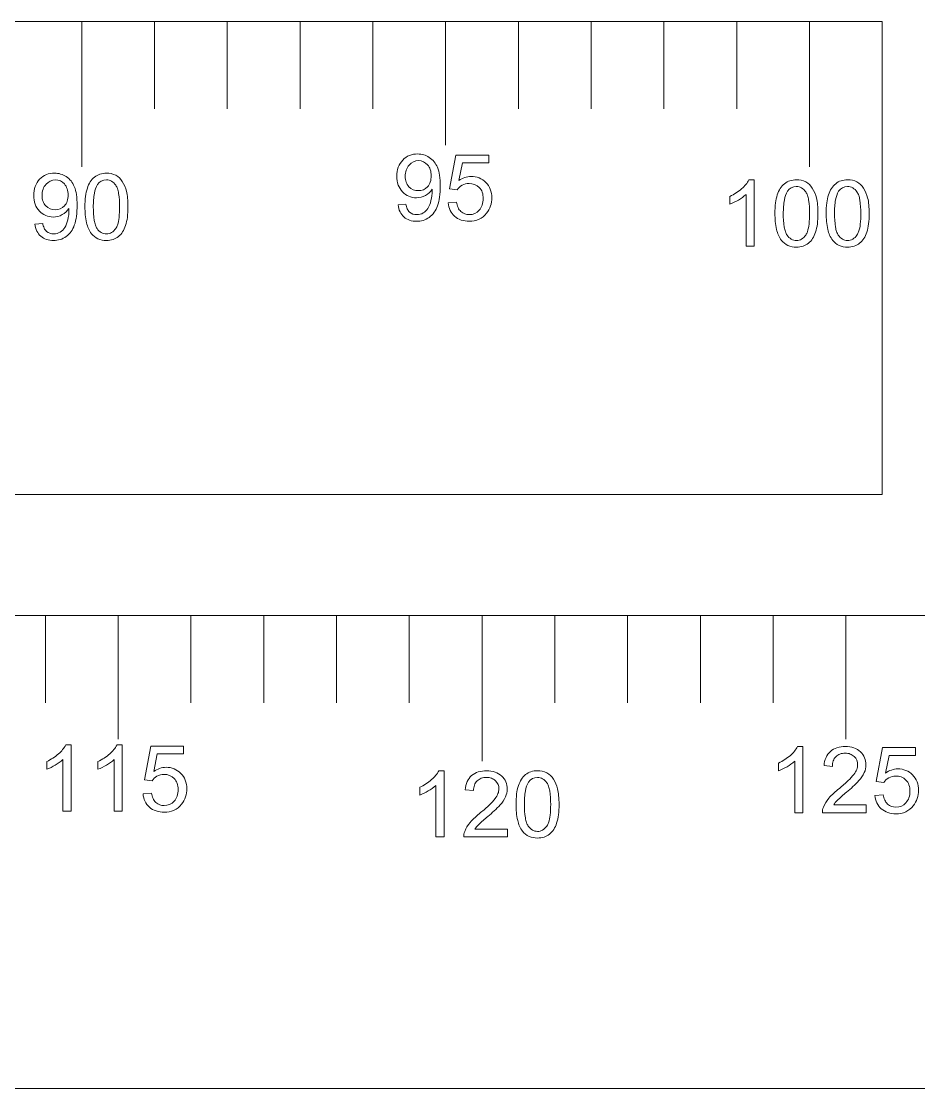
# Model space of a CAD drawing. Header units: centimetres. Extents: x -133 to 20, y 13 to 74.
# Drawn here: x -16.21 to -3.88, y 13.49 to 28.16 of the extents above; entities that cross this region are included whole.
import ezdxf

# ---------------------------------------------------------------- set-up
doc = ezdxf.new("R2010")
doc.units = ezdxf.units.CM
doc.header["$MEASUREMENT"] = 0
doc.layers.add('layer 1', color=7, linetype='Continuous')

msp = doc.modelspace()

# ---------------------------------------------------------------- linework, layer by layer
at = {"layer": 'layer 1', "color": 250, "lineweight": 9}
for points in [[(-4.38149, 21.65728), (-4.38149, 21.65728), (-4.38149, 28.15728), (-4.38149, 28.15728), (-4.38149, 28.15728), (-4.38149, 28.15728), (-105.38149, 28.15728), (-105.38149, 28.15728), (-105.38149, 28.15728), (-105.38149, 28.15728), (-105.38149, 21.65728), (-105.38149, 21.65728), (-105.38149, 21.65728), (-105.38149, 21.65728), (-4.38149, 21.65728), (-4.38149, 21.65728)], [(20.11852, 13.49227), (20.11852, 13.49227), (20.11852, 19.99227), (20.11852, 19.99227), (20.11852, 19.99227), (20.11852, 19.99227), (-129.88148, 19.99227), (-129.88148, 19.99227), (-129.88148, 19.99227), (-129.88148, 19.99227), (-129.88148, 13.49227), (-129.88148, 13.49227), (-129.88148, 13.49227), (-129.88148, 13.49227), (20.11852, 13.49227), (20.11852, 13.49227)]]:
    msp.add_open_spline(points, degree=3, knots=[0, 0, 0, 0, 0.2, 0.2, 0.2, 0.2, 0.4, 0.4, 0.4, 0.4, 0.6, 0.6, 0.6, 0.6, 1, 1, 1, 1], dxfattribs=at)
at = {"layer": 'layer 1', "color": 21, "lineweight": 9}
for points in [[(-15.38149, 28.15728), (-15.38149, 28.15728), (-15.38149, 26.15728), (-15.38149, 26.15728)], [(-14.38149, 28.15728), (-14.38149, 28.15728), (-14.38149, 26.95728), (-14.38149, 26.95728)], [(-13.38149, 28.15728), (-13.38149, 28.15728), (-13.38149, 26.95728), (-13.38149, 26.95728)], [(-12.38149, 28.15728), (-12.38149, 28.15728), (-12.38149, 26.95728), (-12.38149, 26.95728)], [(-11.38149, 28.15728), (-11.38149, 28.15728), (-11.38149, 26.95728), (-11.38149, 26.95728)], [(-10.38149, 28.15728), (-10.38149, 28.15728), (-10.38149, 26.45728), (-10.38149, 26.45728)], [(-9.38149, 28.15728), (-9.38149, 28.15728), (-9.38149, 26.95728), (-9.38149, 26.95728)], [(-8.38149, 28.15728), (-8.38149, 28.15728), (-8.38149, 26.95728), (-8.38149, 26.95728)], [(-7.38149, 28.15728), (-7.38149, 28.15728), (-7.38149, 26.95728), (-7.38149, 26.95728)], [(-6.38149, 28.15728), (-6.38149, 28.15728), (-6.38149, 26.95728), (-6.38149, 26.95728)], [(-5.38149, 28.15728), (-5.38149, 28.15728), (-5.38149, 26.15728), (-5.38149, 26.15728)], [(-4.38149, 28.15728), (-4.38149, 28.15728), (-4.38149, 26.95728), (-4.38149, 26.95728)], [(-15.88148, 19.99227), (-15.88148, 19.99227), (-15.88148, 18.79227), (-15.88148, 18.79227)], [(-14.88148, 19.99227), (-14.88148, 19.99227), (-14.88148, 18.29227), (-14.88148, 18.29227)], [(-13.88148, 19.99227), (-13.88148, 19.99227), (-13.88148, 18.79227), (-13.88148, 18.79227)], [(-12.88148, 19.99227), (-12.88148, 19.99227), (-12.88148, 18.79227), (-12.88148, 18.79227)], [(-11.88148, 19.99227), (-11.88148, 19.99227), (-11.88148, 18.79227), (-11.88148, 18.79227)], [(-10.88148, 19.99227), (-10.88148, 19.99227), (-10.88148, 18.79227), (-10.88148, 18.79227)], [(-9.88148, 19.99227), (-9.88148, 19.99227), (-9.88148, 17.99227), (-9.88148, 17.99227)], [(-8.88148, 19.99227), (-8.88148, 19.99227), (-8.88148, 18.79227), (-8.88148, 18.79227)], [(-7.88148, 19.99227), (-7.88148, 19.99227), (-7.88148, 18.79227), (-7.88148, 18.79227)], [(-6.88148, 19.99227), (-6.88148, 19.99227), (-6.88148, 18.79227), (-6.88148, 18.79227)], [(-5.88148, 19.99227), (-5.88148, 19.99227), (-5.88148, 18.79227), (-5.88148, 18.79227)], [(-4.88148, 19.99227), (-4.88148, 19.99227), (-4.88148, 18.29227), (-4.88148, 18.29227)]]:
    msp.add_open_spline(points, degree=3, dxfattribs=at)
at = {"layer": 'layer 1', "color": 242, "lineweight": 9}
for points in [[(-10.97091, 26.25095), (-10.9977, 26.22287), (-11.01834, 26.18953), (-11.03152, 26.15304)], [(-10.76714, 26.33522), (-10.84392, 26.33716), (-10.91794, 26.30655), (-10.97091, 26.25095)], [(-10.60551, 26.28756), (-10.65352, 26.31902), (-10.70975, 26.33561), (-10.76714, 26.33522)], [(-10.4943, 26.15148), (-10.51692, 26.20694), (-10.55566, 26.25435), (-10.60551, 26.28756)], [(-10.32783, 25.85446), (-10.32783, 25.85446), (-10.24011, 26.32002), (-10.24011, 26.32002)], [(-10.24011, 26.32002), (-10.24011, 26.32002), (-9.78975, 26.32002), (-9.78975, 26.32002)], [(-9.78975, 26.32002), (-9.78975, 26.32002), (-9.78975, 26.21365), (-9.78975, 26.21365)], [(-11.03152, 26.15304), (-11.04546, 26.11327), (-11.0523, 26.07136), (-11.05173, 26.02922)], [(-10.92325, 26.11315), (-10.93277, 26.08477), (-10.93744, 26.055), (-10.93707, 26.02508)], [(-10.8825, 26.18256), (-10.90058, 26.16238), (-10.91443, 26.13877), (-10.92325, 26.11315)], [(-10.75333, 26.24335), (-10.80329, 26.24332), (-10.85063, 26.22104), (-10.8825, 26.18256)], [(-10.63107, 26.18671), (-10.66132, 26.2229), (-10.70616, 26.24367), (-10.75333, 26.24335)], [(-10.59256, 26.12057), (-10.60049, 26.14513), (-10.61363, 26.16769), (-10.63107, 26.18671)], [(-10.57995, 26.03475), (-10.57952, 26.06385), (-10.58378, 26.09282), (-10.59256, 26.12057)], [(-10.46598, 26.04424), (-10.47087, 26.08104), (-10.48039, 26.11707), (-10.4943, 26.15148)], [(-10.1517, 26.21365), (-10.1517, 26.21365), (-10.20005, 25.96982), (-10.20005, 25.96982)], [(-9.78975, 26.21365), (-9.78975, 26.21365), (-10.1517, 26.21365), (-10.1517, 26.21365)], [(-15.96033, 25.98697), (-15.98711, 25.9589), (-16.00775, 25.92556), (-16.02094, 25.88906)], [(-15.75656, 26.07124), (-15.83333, 26.07319), (-15.90735, 26.04258), (-15.96033, 25.98697)], [(-15.74274, 25.97938), (-15.7927, 25.97935), (-15.84005, 25.95707), (-15.87191, 25.91859)], [(-15.59493, 26.02358), (-15.64293, 26.05505), (-15.69916, 26.07163), (-15.75656, 26.07124)], [(-15.62048, 25.92274), (-15.65074, 25.95892), (-15.69558, 25.9797), (-15.74274, 25.97938)], [(-15.48372, 25.88751), (-15.50634, 25.94297), (-15.54508, 25.99037), (-15.59493, 26.02358)], [(-15.20673, 26.01806), (-15.22897, 25.99954), (-15.24822, 25.97769), (-15.2638, 25.9533)], [(-15.13308, 26.05786), (-15.15988, 26.04926), (-15.18485, 26.03576), (-15.20673, 26.01806)], [(-15.04372, 25.97938), (-15.09291, 25.98015), (-15.13907, 25.95564), (-15.16598, 25.91445)], [(-15.04234, 26.07124), (-15.0731, 26.07159), (-15.10373, 26.06707), (-15.13308, 26.05786)], [(-14.97205, 25.96081), (-14.99387, 25.97324), (-15.01861, 25.97965), (-15.04372, 25.97938)], [(-14.91455, 26.04154), (-14.95395, 26.0621), (-14.99791, 26.07232), (-15.04234, 26.07124)], [(-14.91386, 25.90547), (-14.92895, 25.92797), (-14.94882, 25.94687), (-14.97205, 25.96081)], [(-14.82406, 25.95658), (-14.84613, 25.99245), (-14.87737, 26.02178), (-14.91455, 26.04154)], [(-11.05173, 26.02922), (-11.05228, 25.98819), (-11.04568, 25.94737), (-11.03221, 25.9086)], [(-10.93707, 26.02508), (-10.93741, 25.99847), (-10.93303, 25.97201), (-10.92411, 25.94694)], [(-10.59239, 25.94918), (-10.58369, 25.97685), (-10.57949, 26.00574), (-10.57995, 26.03475)], [(-10.45631, 25.8966), (-10.45589, 25.94598), (-10.45913, 25.99533), (-10.46598, 26.04424)], [(-10.02944, 26.02715), (-10.09092, 26.02643), (-10.15061, 26.00637), (-10.20005, 25.96982)], [(-9.82912, 25.94426), (-9.88146, 25.99855), (-9.95404, 26.02858), (-10.02944, 26.02715)], [(-6.31213, 25.8584), (-6.27184, 25.89234), (-6.23832, 25.93358), (-6.21336, 25.97997)], [(-6.21336, 25.97997), (-6.21336, 25.97997), (-6.14152, 25.97997), (-6.14152, 25.97997)], [(-6.14152, 25.97997), (-6.14152, 25.97997), (-6.14152, 25.07027), (-6.14152, 25.07027)], [(-5.65205, 25.96659), (-5.67884, 25.95798), (-5.70381, 25.94449), (-5.7257, 25.92679)], [(-5.5613, 25.97997), (-5.59206, 25.98032), (-5.62269, 25.9758), (-5.65205, 25.96659)], [(-5.43351, 25.95027), (-5.47291, 25.97083), (-5.51688, 25.98105), (-5.5613, 25.97997)], [(-4.94818, 25.96659), (-4.97498, 25.95798), (-4.99995, 25.94449), (-5.02183, 25.92679)], [(-4.85744, 25.97997), (-4.8882, 25.98032), (-4.91883, 25.9758), (-4.94818, 25.96659)], [(-4.72965, 25.95027), (-4.76905, 25.97083), (-4.81302, 25.98105), (-4.85744, 25.97997)], [(-16.02094, 25.88906), (-16.03488, 25.84929), (-16.04172, 25.80738), (-16.04114, 25.76525)], [(-15.91267, 25.84917), (-15.92219, 25.8208), (-15.92686, 25.79103), (-15.92648, 25.7611)], [(-15.87191, 25.91859), (-15.88999, 25.8984), (-15.90385, 25.8748), (-15.91267, 25.84917)], [(-15.58197, 25.8566), (-15.58991, 25.88115), (-15.60304, 25.90371), (-15.62048, 25.92274)], [(-15.56937, 25.77077), (-15.56893, 25.79987), (-15.57319, 25.82885), (-15.58197, 25.8566)], [(-15.4554, 25.78027), (-15.46028, 25.81707), (-15.4698, 25.8531), (-15.48372, 25.88751)], [(-15.30482, 25.86679), (-15.31676, 25.82974), (-15.32498, 25.79158), (-15.32934, 25.7529)], [(-15.2638, 25.9533), (-15.28098, 25.92626), (-15.29476, 25.8972), (-15.30482, 25.86679)], [(-15.16598, 25.91445), (-15.1878, 25.87841), (-15.20219, 25.83836), (-15.20829, 25.79668)], [(-14.89079, 25.85896), (-14.89632, 25.87545), (-14.90408, 25.89109), (-14.91386, 25.90547)], [(-14.8744, 25.794), (-14.87808, 25.81607), (-14.88356, 25.83779), (-14.89079, 25.85896)], [(-14.76742, 25.82189), (-14.77909, 25.86949), (-14.79821, 25.91495), (-14.82406, 25.95658)], [(-14.75188, 25.72916), (-14.7546, 25.76043), (-14.7598, 25.79144), (-14.76742, 25.82189)], [(-11.03221, 25.9086), (-11.0197, 25.87352), (-11, 25.84143), (-10.97437, 25.8144)], [(-10.97437, 25.8144), (-10.92527, 25.7614), (-10.85596, 25.73177), (-10.78372, 25.73289)], [(-10.92411, 25.94694), (-10.91563, 25.92376), (-10.9024, 25.90262), (-10.88526, 25.88486)], [(-10.88526, 25.88486), (-10.85202, 25.84948), (-10.80531, 25.82989), (-10.75678, 25.83098)], [(-10.75678, 25.83098), (-10.7086, 25.82963), (-10.66222, 25.8493), (-10.62969, 25.88486)], [(-10.65939, 25.76536), (-10.62208, 25.78607), (-10.5905, 25.81574), (-10.56752, 25.8517)], [(-10.62969, 25.88486), (-10.61278, 25.90337), (-10.60006, 25.92531), (-10.59239, 25.94918)], [(-10.5841, 25.69352), (-10.57302, 25.73803), (-10.56746, 25.78373), (-10.56752, 25.82959)], [(-10.56752, 25.8296), (-10.56752, 25.8296), (-10.56752, 25.8517), (-10.56752, 25.8517)], [(-10.46572, 25.7411), (-10.45909, 25.79266), (-10.45594, 25.84461), (-10.45631, 25.89659)], [(-10.22353, 25.84065), (-10.22353, 25.84065), (-10.32783, 25.85446), (-10.32783, 25.85446)], [(-10.15653, 25.9042), (-10.18373, 25.88881), (-10.20673, 25.86699), (-10.22353, 25.84065)], [(-10.05914, 25.92906), (-10.09323, 25.92953), (-10.12684, 25.92095), (-10.15653, 25.9042)], [(-9.91892, 25.8738), (-9.95578, 25.91116), (-10.0067, 25.93123), (-10.05914, 25.92906)], [(-9.87851, 25.80836), (-9.88715, 25.83281), (-9.90092, 25.85513), (-9.91892, 25.8738)], [(-9.76756, 25.85049), (-9.7813, 25.88571), (-9.80227, 25.91765), (-9.82912, 25.94426)], [(-9.74692, 25.73289), (-9.7464, 25.77304), (-9.7534, 25.81292), (-9.76756, 25.85049)], [(-6.47515, 25.75203), (-6.41597, 25.77946), (-6.36107, 25.81529), (-6.31213, 25.8584)], [(-5.78277, 25.86203), (-5.79994, 25.83499), (-5.81372, 25.80593), (-5.82378, 25.77551)], [(-5.7257, 25.92679), (-5.74794, 25.90826), (-5.76719, 25.88642), (-5.78277, 25.86203)], [(-5.68494, 25.82318), (-5.70676, 25.78714), (-5.72115, 25.74709), (-5.72725, 25.70541)], [(-5.56268, 25.88811), (-5.61188, 25.88888), (-5.65803, 25.86437), (-5.68494, 25.82318)], [(-5.49102, 25.86954), (-5.51284, 25.88197), (-5.53757, 25.88838), (-5.56268, 25.88811)], [(-5.43282, 25.8142), (-5.44791, 25.8367), (-5.46778, 25.8556), (-5.49102, 25.86954)], [(-5.34303, 25.86531), (-5.36509, 25.90118), (-5.39633, 25.9305), (-5.43351, 25.95027)], [(-5.40976, 25.76769), (-5.41528, 25.78417), (-5.42304, 25.79982), (-5.43282, 25.8142)], [(-5.28639, 25.73062), (-5.29805, 25.77822), (-5.31717, 25.82368), (-5.34303, 25.86531)], [(-5.07891, 25.86203), (-5.09608, 25.83499), (-5.10986, 25.80593), (-5.11992, 25.77551)], [(-5.02183, 25.92679), (-5.04408, 25.90826), (-5.06333, 25.88642), (-5.07891, 25.86203)], [(-4.98108, 25.82318), (-5.0029, 25.78714), (-5.01729, 25.74709), (-5.02339, 25.70541)], [(-4.85882, 25.88811), (-4.90802, 25.88888), (-4.95417, 25.86437), (-4.98108, 25.82318)], [(-4.78716, 25.86954), (-4.80898, 25.88197), (-4.83371, 25.88838), (-4.85882, 25.88811)], [(-4.72896, 25.8142), (-4.74405, 25.8367), (-4.76392, 25.8556), (-4.78716, 25.86954)], [(-4.63917, 25.86531), (-4.66123, 25.90118), (-4.69247, 25.9305), (-4.72965, 25.95027)], [(-4.7059, 25.76769), (-4.71142, 25.78417), (-4.71918, 25.79982), (-4.72896, 25.8142)], [(-4.58252, 25.73062), (-4.59419, 25.77822), (-4.61331, 25.82368), (-4.63917, 25.86531)], [(-16.04114, 25.76525), (-16.0417, 25.72421), (-16.03509, 25.68339), (-16.02163, 25.64463)], [(-15.92648, 25.7611), (-15.92683, 25.73449), (-15.92244, 25.70804), (-15.91353, 25.68296)], [(-15.91353, 25.68296), (-15.90504, 25.65979), (-15.89181, 25.63864), (-15.87467, 25.62088)], [(-15.6191, 25.62088), (-15.60219, 25.6394), (-15.58947, 25.66134), (-15.5818, 25.68521)], [(-15.5818, 25.68521), (-15.5731, 25.71288), (-15.56891, 25.74177), (-15.56937, 25.77077)], [(-15.44573, 25.63263), (-15.44531, 25.68201), (-15.44854, 25.73136), (-15.4554, 25.78027)], [(-15.32934, 25.7529), (-15.33494, 25.70496), (-15.33759, 25.65672), (-15.33728, 25.60845)], [(-15.20829, 25.79668), (-15.21872, 25.73449), (-15.22351, 25.6715), (-15.22262, 25.60845)], [(-14.86136, 25.60845), (-14.86045, 25.67056), (-14.86481, 25.73263), (-14.8744, 25.79399)], [(-14.7467, 25.60845), (-14.7465, 25.64874), (-14.74822, 25.68902), (-14.75188, 25.72915)], [(-10.78372, 25.73289), (-10.74015, 25.73266), (-10.69728, 25.74386), (-10.65939, 25.76536)], [(-10.62554, 25.58715), (-10.6062, 25.6202), (-10.59222, 25.6561), (-10.5841, 25.69352)], [(-10.4943, 25.6203), (-10.48044, 25.65942), (-10.47085, 25.69992), (-10.46572, 25.7411)], [(-10.34787, 25.66313), (-10.34787, 25.66313), (-10.23113, 25.6728), (-10.23113, 25.6728)], [(-10.23113, 25.6728), (-10.22775, 25.64707), (-10.22071, 25.62195), (-10.21024, 25.5982)], [(-9.87903, 25.63205), (-9.86932, 25.66145), (-9.86459, 25.69226), (-9.86504, 25.72322)], [(-9.86504, 25.72322), (-9.86459, 25.75217), (-9.86914, 25.78097), (-9.87851, 25.80836)], [(-9.81876, 25.52015), (-9.7706, 25.58044), (-9.74518, 25.65575), (-9.74692, 25.73289)], [(-6.47515, 25.64497), (-6.47515, 25.64497), (-6.47515, 25.75203), (-6.47515, 25.75203)], [(-6.47515, 25.64497), (-6.43465, 25.66039), (-6.39559, 25.67934), (-6.35841, 25.70161)], [(-6.35841, 25.70161), (-6.32054, 25.72357), (-6.28511, 25.74951), (-6.25273, 25.77897)], [(-6.25273, 25.07027), (-6.25273, 25.07027), (-6.25273, 25.77897), (-6.25273, 25.77897)], [(-5.82378, 25.77551), (-5.83573, 25.73846), (-5.84394, 25.70031), (-5.8483, 25.66163)], [(-5.72725, 25.70541), (-5.73768, 25.64322), (-5.74248, 25.58022), (-5.74158, 25.51718)], [(-5.39336, 25.70273), (-5.39704, 25.72479), (-5.40253, 25.74652), (-5.40976, 25.76769)], [(-5.38033, 25.51718), (-5.37941, 25.57928), (-5.38377, 25.64136), (-5.39336, 25.70272)], [(-5.27084, 25.63789), (-5.27357, 25.66916), (-5.27876, 25.70017), (-5.28639, 25.73062)], [(-5.11992, 25.77551), (-5.13186, 25.73846), (-5.14008, 25.70031), (-5.14444, 25.66163)], [(-5.02339, 25.70541), (-5.03382, 25.64322), (-5.03862, 25.58022), (-5.03772, 25.51718)], [(-4.6895, 25.70273), (-4.69318, 25.72479), (-4.69866, 25.74652), (-4.7059, 25.76769)], [(-4.67647, 25.51718), (-4.67555, 25.57928), (-4.67991, 25.64136), (-4.6895, 25.70272)], [(-4.56698, 25.63789), (-4.5697, 25.66916), (-4.5749, 25.70017), (-4.58252, 25.73062)], [(-16.02163, 25.64463), (-16.00912, 25.60954), (-15.98941, 25.57746), (-15.96378, 25.55043)], [(-15.96378, 25.55043), (-15.91468, 25.49743), (-15.84537, 25.46779), (-15.77314, 25.46892)], [(-15.87467, 25.62088), (-15.84143, 25.58551), (-15.79473, 25.56592), (-15.7462, 25.56701)], [(-15.7462, 25.56701), (-15.69802, 25.56566), (-15.65163, 25.58532), (-15.6191, 25.62088)], [(-15.6488, 25.50139), (-15.61149, 25.5221), (-15.57992, 25.55177), (-15.55694, 25.58773)], [(-15.57351, 25.42955), (-15.56244, 25.47406), (-15.55687, 25.51976), (-15.55694, 25.56562)], [(-15.55694, 25.56562), (-15.55694, 25.56562), (-15.55694, 25.58773), (-15.55694, 25.58773)], [(-15.45514, 25.47712), (-15.4485, 25.52868), (-15.44536, 25.58063), (-15.44573, 25.63262)], [(-15.33728, 25.60845), (-15.33847, 25.53444), (-15.331, 25.46055), (-15.315, 25.38828)], [(-15.22262, 25.60845), (-15.22352, 25.54615), (-15.21919, 25.48387), (-15.20967, 25.4223)], [(-14.86887, 25.46184), (-14.86351, 25.51052), (-14.861, 25.55947), (-14.86136, 25.60844)], [(-14.75499, 25.46434), (-14.74917, 25.51215), (-14.7464, 25.56028), (-14.7467, 25.60844)], [(-11.03515, 25.6355), (-11.03515, 25.6355), (-10.92809, 25.64517), (-10.92809, 25.64517)], [(-11.03515, 25.6355), (-11.03146, 25.60245), (-11.02239, 25.57022), (-11.0083, 25.54009)], [(-11.0083, 25.54009), (-10.99544, 25.5131), (-10.97733, 25.48895), (-10.95502, 25.46903)], [(-10.92809, 25.64517), (-10.92472, 25.62265), (-10.9183, 25.60069), (-10.909, 25.5799)], [(-10.909, 25.5799), (-10.90148, 25.56302), (-10.89057, 25.54786), (-10.87697, 25.53534)], [(-10.87697, 25.53534), (-10.84933, 25.5123), (-10.81416, 25.50026), (-10.7782, 25.5015)], [(-10.7782, 25.5015), (-10.74666, 25.5008), (-10.71556, 25.50894), (-10.6884, 25.52498)], [(-10.6884, 25.52498), (-10.66277, 25.54037), (-10.64121, 25.56169), (-10.62554, 25.58715)], [(-10.60689, 25.46351), (-10.55431, 25.50312), (-10.51503, 25.55782), (-10.4943, 25.6203)], [(-10.34787, 25.66313), (-10.34474, 25.62724), (-10.33527, 25.59219), (-10.31989, 25.55961)], [(-10.31989, 25.55961), (-10.30511, 25.52903), (-10.28432, 25.50175), (-10.25876, 25.47939)], [(-10.21024, 25.5982), (-10.20117, 25.57783), (-10.18807, 25.5595), (-10.17173, 25.54432)], [(-10.17173, 25.54432), (-10.14034, 25.51599), (-10.09934, 25.50067), (-10.05707, 25.5015)], [(-10.05707, 25.5015), (-10.00512, 25.50075), (-9.95543, 25.52269), (-9.92099, 25.56159)], [(-9.92185, 25.43778), (-9.88143, 25.45664), (-9.84609, 25.48488), (-9.81876, 25.52015)], [(-9.92099, 25.56159), (-9.9022, 25.58186), (-9.8879, 25.60587), (-9.87903, 25.63205)], [(-5.85625, 25.51718), (-5.85744, 25.44317), (-5.84996, 25.36928), (-5.83397, 25.29701)], [(-5.8483, 25.66163), (-5.8539, 25.61369), (-5.85655, 25.56545), (-5.85625, 25.51718)], [(-5.74158, 25.51718), (-5.74249, 25.45487), (-5.73815, 25.3926), (-5.72863, 25.33103)], [(-5.38783, 25.37057), (-5.38247, 25.41925), (-5.37997, 25.4682), (-5.38033, 25.51717)], [(-5.27395, 25.37307), (-5.26814, 25.42088), (-5.26537, 25.46901), (-5.26566, 25.51717)], [(-5.26566, 25.51718), (-5.26546, 25.55747), (-5.26719, 25.59775), (-5.27084, 25.63788)], [(-5.15238, 25.51718), (-5.15358, 25.44317), (-5.1461, 25.36928), (-5.13011, 25.29701)], [(-5.14444, 25.66163), (-5.15004, 25.61369), (-5.15269, 25.56545), (-5.15238, 25.51718)], [(-5.03772, 25.51718), (-5.03862, 25.45487), (-5.03429, 25.3926), (-5.02477, 25.33103)], [(-4.68397, 25.37057), (-4.67861, 25.41925), (-4.67611, 25.4682), (-4.67646, 25.51717)], [(-4.57009, 25.37307), (-4.56427, 25.42088), (-4.56151, 25.46901), (-4.5618, 25.51717)], [(-4.5618, 25.51718), (-4.5616, 25.55747), (-4.56333, 25.59775), (-4.56698, 25.63788)], [(-16.02457, 25.37153), (-16.02457, 25.37153), (-15.9175, 25.3812), (-15.9175, 25.3812)], [(-16.02457, 25.37153), (-16.02087, 25.33847), (-16.0118, 25.30625), (-15.99771, 25.27612)], [(-15.9175, 25.3812), (-15.91414, 25.35867), (-15.90772, 25.33671), (-15.89842, 25.31592)], [(-15.77314, 25.46892), (-15.72957, 25.46869), (-15.6867, 25.47988), (-15.6488, 25.50139)], [(-15.61496, 25.32318), (-15.59562, 25.35623), (-15.58163, 25.39213), (-15.57351, 25.42955)], [(-15.48372, 25.35633), (-15.46985, 25.39544), (-15.46027, 25.43594), (-15.45514, 25.47712)], [(-15.315, 25.38828), (-15.30367, 25.33449), (-15.28088, 25.28378), (-15.24818, 25.2396)], [(-15.20967, 25.4223), (-15.20603, 25.40022), (-15.20061, 25.37847), (-15.19348, 25.35726)], [(-14.89109, 25.35755), (-14.87993, 25.39141), (-14.87248, 25.42637), (-14.86887, 25.46184)], [(-14.77986, 25.3508), (-14.76788, 25.38775), (-14.75955, 25.42578), (-14.75499, 25.46434)], [(-10.95502, 25.46903), (-10.93226, 25.44938), (-10.90586, 25.43439), (-10.87732, 25.42491)], [(-10.87732, 25.42491), (-10.8462, 25.41484), (-10.81366, 25.40992), (-10.78096, 25.41032)], [(-10.78096, 25.41032), (-10.71874, 25.40896), (-10.65773, 25.4276), (-10.60689, 25.46351)], [(-10.25876, 25.47939), (-10.2326, 25.45631), (-10.2021, 25.43867), (-10.16905, 25.4275)], [(-10.16905, 25.4275), (-10.13293, 25.41563), (-10.09509, 25.40983), (-10.05707, 25.41032)], [(-10.05707, 25.41032), (-10.01053, 25.40952), (-9.96439, 25.41889), (-9.92185, 25.43778)], [(-5.41005, 25.26628), (-5.39889, 25.30013), (-5.39144, 25.3351), (-5.38783, 25.37057)], [(-5.29882, 25.25953), (-5.28685, 25.29648), (-5.27852, 25.33451), (-5.27395, 25.37307)], [(-4.70619, 25.26628), (-4.69503, 25.30013), (-4.68758, 25.3351), (-4.68397, 25.37057)], [(-4.59496, 25.25953), (-4.58299, 25.29648), (-4.57466, 25.33451), (-4.57009, 25.37307)], [(-15.99771, 25.27612), (-15.98485, 25.24913), (-15.96674, 25.22497), (-15.94444, 25.20506)], [(-15.89842, 25.31592), (-15.89089, 25.29904), (-15.87999, 25.28388), (-15.86639, 25.27137)], [(-15.86639, 25.27137), (-15.83874, 25.24833), (-15.80358, 25.23628), (-15.76761, 25.23752)], [(-15.76761, 25.23752), (-15.73607, 25.23683), (-15.70497, 25.24496), (-15.67781, 25.26101)], [(-15.67781, 25.26101), (-15.65218, 25.27639), (-15.63062, 25.29771), (-15.61496, 25.32317)], [(-15.59631, 25.19953), (-15.54372, 25.23915), (-15.50445, 25.29384), (-15.48372, 25.35633)], [(-15.24818, 25.2396), (-15.22455, 25.20951), (-15.19405, 25.18553), (-15.15924, 25.16966)], [(-15.19348, 25.35726), (-15.18805, 25.3408), (-15.18043, 25.32516), (-15.17081, 25.31074)], [(-15.17081, 25.31074), (-15.15566, 25.28851), (-15.13586, 25.26984), (-15.11279, 25.256)], [(-15.11279, 25.256), (-15.09136, 25.24371), (-15.06704, 25.23733), (-15.04234, 25.23752)], [(-15.04234, 25.23752), (-15.01764, 25.23727), (-14.99333, 25.24359), (-14.97188, 25.25583)], [(-14.97188, 25.25583), (-14.94863, 25.2698), (-14.9288, 25.2888), (-14.91386, 25.31143)], [(-14.91386, 25.31143), (-14.90422, 25.3257), (-14.89655, 25.34122), (-14.89109, 25.35755)], [(-14.87794, 25.19953), (-14.85545, 25.21794), (-14.83601, 25.2398), (-14.82035, 25.26429)], [(-14.82035, 25.26429), (-14.80321, 25.29128), (-14.7896, 25.32035), (-14.77986, 25.3508)], [(-5.83397, 25.29701), (-5.82264, 25.24322), (-5.79984, 25.19251), (-5.76714, 25.14833)], [(-5.72863, 25.33103), (-5.72499, 25.30895), (-5.71958, 25.2872), (-5.71244, 25.26599)], [(-5.71244, 25.26599), (-5.70701, 25.24953), (-5.69939, 25.23389), (-5.68978, 25.21947)], [(-5.43282, 25.22016), (-5.42318, 25.23443), (-5.41552, 25.24995), (-5.41005, 25.26628)], [(-5.33931, 25.17302), (-5.32217, 25.20001), (-5.30856, 25.22908), (-5.29882, 25.25953)], [(-5.13011, 25.29701), (-5.11878, 25.24322), (-5.09598, 25.19251), (-5.06328, 25.14833)], [(-5.02477, 25.33103), (-5.02113, 25.30895), (-5.01572, 25.2872), (-5.00858, 25.26599)], [(-5.00858, 25.26599), (-5.00315, 25.24953), (-4.99553, 25.23389), (-4.98592, 25.21947)], [(-4.72896, 25.22016), (-4.71932, 25.23443), (-4.71166, 25.24995), (-4.70619, 25.26628)], [(-4.63545, 25.17302), (-4.61831, 25.20001), (-4.6047, 25.22908), (-4.59496, 25.25953)], [(-15.94444, 25.20506), (-15.92168, 25.1854), (-15.89527, 25.17041), (-15.86673, 25.16094)], [(-15.86673, 25.16094), (-15.83562, 25.15087), (-15.80307, 25.14594), (-15.77037, 25.14635)], [(-15.77037, 25.14635), (-15.70815, 25.14498), (-15.64714, 25.16363), (-15.59631, 25.19953)], [(-15.15924, 25.16966), (-15.12239, 25.15361), (-15.08252, 25.14566), (-15.04234, 25.14635)], [(-15.04234, 25.14635), (-15.01149, 25.14601), (-14.98078, 25.15053), (-14.95133, 25.15973)], [(-14.95133, 25.15973), (-14.92457, 25.16824), (-14.89967, 25.18175), (-14.87794, 25.19953)], [(-5.76714, 25.14833), (-5.74351, 25.11824), (-5.71302, 25.09425), (-5.67821, 25.07839)], [(-5.68978, 25.21947), (-5.67462, 25.19724), (-5.65483, 25.17857), (-5.63176, 25.16473)], [(-5.67821, 25.07839), (-5.64135, 25.06234), (-5.60149, 25.05439), (-5.5613, 25.05508)], [(-5.63176, 25.16473), (-5.61032, 25.15244), (-5.58601, 25.14606), (-5.5613, 25.14625)], [(-5.5613, 25.14625), (-5.53661, 25.146), (-5.51229, 25.15232), (-5.49084, 25.16456)], [(-5.49084, 25.16456), (-5.46759, 25.17853), (-5.44777, 25.19753), (-5.43282, 25.22016)], [(-5.4703, 25.06846), (-5.44354, 25.07697), (-5.41863, 25.09048), (-5.3969, 25.10826)], [(-5.3969, 25.10826), (-5.37441, 25.12667), (-5.35497, 25.14853), (-5.33931, 25.17302)], [(-5.06328, 25.14833), (-5.03965, 25.11824), (-5.00915, 25.09425), (-4.97435, 25.07839)], [(-4.98592, 25.21947), (-4.97076, 25.19724), (-4.95097, 25.17857), (-4.92789, 25.16473)], [(-4.97435, 25.07839), (-4.93749, 25.06234), (-4.89763, 25.05439), (-4.85744, 25.05508)], [(-4.92789, 25.16473), (-4.90646, 25.15244), (-4.88215, 25.14606), (-4.85744, 25.14625)], [(-4.85744, 25.14625), (-4.83275, 25.146), (-4.80843, 25.15232), (-4.78698, 25.16456)], [(-4.78698, 25.16456), (-4.76373, 25.17853), (-4.74391, 25.19753), (-4.72896, 25.22016)], [(-4.76643, 25.06846), (-4.73968, 25.07697), (-4.71477, 25.09048), (-4.69304, 25.10826)], [(-4.69304, 25.10826), (-4.67055, 25.12667), (-4.65111, 25.14853), (-4.63545, 25.17302)], [(-6.14152, 25.07027), (-6.14152, 25.07027), (-6.25273, 25.07027), (-6.25273, 25.07027)], [(-5.5613, 25.05508), (-5.53045, 25.05474), (-5.49974, 25.05926), (-5.4703, 25.06846)], [(-4.85744, 25.05508), (-4.82659, 25.05474), (-4.79588, 25.05926), (-4.76643, 25.06846)], [(-15.69949, 18.09391), (-15.65919, 18.12785), (-15.62568, 18.16909), (-15.60072, 18.21548)], [(-15.60072, 18.21548), (-15.60072, 18.21548), (-15.52888, 18.21548), (-15.52888, 18.21548)], [(-15.52888, 18.21548), (-15.52888, 18.21548), (-15.52888, 17.30578), (-15.52888, 17.30578)], [(-14.99563, 18.09391), (-14.95533, 18.12785), (-14.92182, 18.16909), (-14.89685, 18.21548)], [(-14.89685, 18.21548), (-14.89685, 18.21548), (-14.82502, 18.21548), (-14.82502, 18.21548)], [(-14.82502, 18.21548), (-14.82502, 18.21548), (-14.82502, 17.30578), (-14.82502, 17.30578)], [(-14.51971, 17.73473), (-14.51971, 17.73473), (-14.43199, 18.20029), (-14.43199, 18.20029)], [(-14.43199, 18.20029), (-14.43199, 18.20029), (-13.98163, 18.20029), (-13.98163, 18.20029)], [(-13.98163, 18.20029), (-13.98163, 18.20029), (-13.98163, 18.09391), (-13.98163, 18.09391)], [(-5.64449, 18.07209), (-5.60419, 18.10602), (-5.57068, 18.14727), (-5.54571, 18.19366)], [(-5.54571, 18.19366), (-5.54571, 18.19366), (-5.47388, 18.19366), (-5.47388, 18.19366)], [(-5.47388, 18.19366), (-5.47388, 18.19366), (-5.47388, 17.28395), (-5.47388, 17.28395)], [(-4.88813, 18.19366), (-4.92769, 18.19421), (-4.96709, 18.1885), (-5.00487, 18.17673)], [(-4.772, 18.17552), (-4.8094, 18.18811), (-4.84867, 18.19425), (-4.88813, 18.19366)], [(-15.86251, 17.98754), (-15.80333, 18.01497), (-15.74843, 18.0508), (-15.69949, 18.09391)], [(-15.15864, 17.98754), (-15.09947, 18.01497), (-15.04457, 18.0508), (-14.99563, 18.09391)], [(-14.34357, 18.09391), (-14.34357, 18.09391), (-14.39193, 17.85008), (-14.39193, 17.85008)], [(-13.98163, 18.09391), (-13.98163, 18.09391), (-14.34357, 18.09391), (-14.34357, 18.09391)], [(-5.8075, 17.96571), (-5.74833, 17.99314), (-5.69343, 18.02897), (-5.64449, 18.07209)], [(-5.15484, 18.04428), (-5.17022, 18.00861), (-5.17953, 17.97061), (-5.18239, 17.93187)], [(-5.09466, 18.12665), (-5.12045, 18.10388), (-5.14098, 18.07577), (-5.15484, 18.04428)], [(-5.00487, 18.17673), (-5.03786, 18.16623), (-5.06839, 18.1492), (-5.09466, 18.12665)], [(-5.01937, 18.05344), (-5.03548, 18.03722), (-5.0478, 18.01764), (-5.05546, 17.9961)], [(-4.9629, 18.08979), (-4.98413, 18.08189), (-5.0034, 18.06949), (-5.01937, 18.05344)], [(-4.8909, 18.10179), (-4.91543, 18.10215), (-4.93982, 18.09809), (-4.9629, 18.08979)], [(-4.82191, 18.09039), (-4.84404, 18.09827), (-4.8674, 18.10213), (-4.8909, 18.10179)], [(-4.76794, 18.0562), (-4.78331, 18.07129), (-4.8017, 18.08295), (-4.82191, 18.09039)], [(-4.68229, 18.12113), (-4.70801, 18.14541), (-4.73858, 18.16395), (-4.772, 18.17552)], [(-4.72028, 17.9443), (-4.71951, 17.98668), (-4.73684, 18.02739), (-4.76794, 18.0562)], [(-4.60562, 17.94154), (-4.60413, 18.00965), (-4.63207, 18.0751), (-4.68229, 18.12113)], [(-4.46471, 17.7129), (-4.46471, 17.7129), (-4.37699, 18.17846), (-4.37699, 18.17846)], [(-4.37699, 18.17846), (-4.37699, 18.17846), (-3.92663, 18.17846), (-3.92663, 18.17846)], [(-4.28857, 18.07209), (-4.28857, 18.07209), (-4.33692, 17.82826), (-4.33692, 17.82826)], [(-3.92663, 18.07209), (-3.92663, 18.07209), (-4.28857, 18.07209), (-4.28857, 18.07209)], [(-3.92663, 18.17846), (-3.92663, 18.17846), (-3.92663, 18.07209), (-3.92663, 18.07209)], [(-15.86251, 17.88048), (-15.86251, 17.88048), (-15.86251, 17.98754), (-15.86251, 17.98754)], [(-15.86251, 17.88048), (-15.82201, 17.8959), (-15.78295, 17.91485), (-15.74577, 17.93712)], [(-15.74577, 17.93712), (-15.7079, 17.95908), (-15.67247, 17.98502), (-15.64009, 18.01448)], [(-15.64009, 17.30578), (-15.64009, 17.30578), (-15.64009, 18.01448), (-15.64009, 18.01448)], [(-15.15864, 17.88048), (-15.15864, 17.88048), (-15.15864, 17.98754), (-15.15864, 17.98754)], [(-15.15864, 17.88048), (-15.11815, 17.8959), (-15.07908, 17.91485), (-15.04191, 17.93712)], [(-15.04191, 17.93712), (-15.00404, 17.95908), (-14.96861, 17.98502), (-14.93623, 18.01448)], [(-14.93623, 17.30578), (-14.93623, 17.30578), (-14.93623, 18.01448), (-14.93623, 18.01448)], [(-14.22131, 17.90742), (-14.28279, 17.9067), (-14.34249, 17.88664), (-14.39193, 17.85008)], [(-14.021, 17.82453), (-14.07333, 17.87882), (-14.14592, 17.90885), (-14.22131, 17.90742)], [(-5.8075, 17.85865), (-5.8075, 17.85865), (-5.8075, 17.96571), (-5.8075, 17.96571)], [(-5.8075, 17.85865), (-5.76701, 17.87407), (-5.72795, 17.89302), (-5.69077, 17.91529)], [(-5.69077, 17.91529), (-5.6529, 17.93725), (-5.61747, 17.96319), (-5.58509, 17.99265)], [(-5.58509, 17.28395), (-5.58509, 17.28395), (-5.58509, 17.99265), (-5.58509, 17.99265)], [(-5.06772, 17.92012), (-5.06772, 17.92012), (-5.18239, 17.93187), (-5.18239, 17.93187)], [(-5.05546, 17.9961), (-5.06396, 17.97169), (-5.06811, 17.94597), (-5.06772, 17.92012)], [(-4.73323, 17.87911), (-4.72492, 17.89985), (-4.72053, 17.92196), (-4.72028, 17.9443)], [(-4.62842, 17.83516), (-4.61356, 17.86867), (-4.6058, 17.90489), (-4.60562, 17.94154)], [(-14.34841, 17.78446), (-14.3756, 17.76908), (-14.39861, 17.74726), (-14.41541, 17.72092)], [(-14.25101, 17.80933), (-14.28511, 17.8098), (-14.31871, 17.80122), (-14.34841, 17.78446)], [(-14.11079, 17.75407), (-14.14766, 17.79143), (-14.19858, 17.81149), (-14.25101, 17.80933)], [(-14.07039, 17.68862), (-14.07902, 17.71308), (-14.0928, 17.7354), (-14.11079, 17.75407)], [(-13.95944, 17.73076), (-13.97317, 17.76598), (-13.99415, 17.79792), (-14.021, 17.82453)], [(-10.57368, 17.73901), (-10.53338, 17.77295), (-10.49987, 17.81419), (-10.4749, 17.86058)], [(-10.4749, 17.86058), (-10.4749, 17.86058), (-10.40307, 17.86058), (-10.40307, 17.86058)], [(-10.40307, 17.86058), (-10.40307, 17.86058), (-10.40307, 16.95088), (-10.40307, 16.95088)], [(-10.02385, 17.79358), (-10.04963, 17.7708), (-10.07017, 17.7427), (-10.08403, 17.71121)], [(-9.93405, 17.84366), (-9.96704, 17.83316), (-9.99758, 17.81613), (-10.02385, 17.79358)], [(-9.89209, 17.75671), (-9.91332, 17.74882), (-9.93258, 17.73642), (-9.94856, 17.72036)], [(-9.81732, 17.86058), (-9.85688, 17.86114), (-9.89628, 17.85543), (-9.93405, 17.84366)], [(-9.82008, 17.76872), (-9.84461, 17.76908), (-9.86901, 17.76502), (-9.89209, 17.75671)], [(-9.7511, 17.75732), (-9.77323, 17.7652), (-9.79659, 17.76906), (-9.82008, 17.76872)], [(-9.70119, 17.84245), (-9.73859, 17.85504), (-9.77786, 17.86117), (-9.81732, 17.86058)], [(-9.69713, 17.72313), (-9.71249, 17.73822), (-9.73089, 17.74987), (-9.7511, 17.75732)], [(-9.61148, 17.78806), (-9.63719, 17.81234), (-9.66777, 17.83088), (-9.70119, 17.84245)], [(-9.53481, 17.60846), (-9.53331, 17.67658), (-9.56126, 17.74202), (-9.61148, 17.78806)], [(-9.28338, 17.8074), (-9.30562, 17.78888), (-9.32487, 17.76703), (-9.34045, 17.74264)], [(-9.20973, 17.8472), (-9.23653, 17.8386), (-9.2615, 17.8251), (-9.28338, 17.8074)], [(-9.12037, 17.76872), (-9.16956, 17.76949), (-9.21572, 17.74498), (-9.24263, 17.70379)], [(-9.11898, 17.86058), (-9.14975, 17.86093), (-9.18037, 17.85641), (-9.20973, 17.8472)], [(-9.0487, 17.75015), (-9.07052, 17.76258), (-9.09525, 17.76899), (-9.12037, 17.76872)], [(-8.9912, 17.83088), (-9.03059, 17.85144), (-9.07456, 17.86166), (-9.11898, 17.86058)], [(-8.99051, 17.69481), (-9.00559, 17.71731), (-9.02546, 17.73621), (-9.0487, 17.75015)], [(-8.90071, 17.74592), (-8.92278, 17.78179), (-8.95401, 17.81112), (-8.9912, 17.83088)], [(-8.84407, 17.61123), (-8.85574, 17.65883), (-8.87485, 17.70429), (-8.90071, 17.74592)], [(-4.84807, 17.72698), (-4.8205, 17.75262), (-4.79509, 17.78049), (-4.77209, 17.8103)], [(-4.77209, 17.8103), (-4.75615, 17.83142), (-4.74309, 17.85456), (-4.73323, 17.87911)], [(-4.70232, 17.72464), (-4.67185, 17.75722), (-4.64688, 17.79455), (-4.62842, 17.83516)], [(-4.29341, 17.76264), (-4.3206, 17.74725), (-4.34361, 17.72543), (-4.36041, 17.69909)], [(-4.16631, 17.88559), (-4.22779, 17.88487), (-4.28748, 17.86481), (-4.33692, 17.82826)], [(-4.19601, 17.7875), (-4.23011, 17.78797), (-4.26371, 17.77939), (-4.29341, 17.76264)], [(-4.05579, 17.73224), (-4.09266, 17.7696), (-4.14357, 17.78967), (-4.19601, 17.7875)], [(-3.966, 17.8027), (-4.01833, 17.85699), (-4.09092, 17.88702), (-4.16631, 17.88559)], [(-3.90444, 17.70893), (-3.91817, 17.74415), (-3.93914, 17.77609), (-3.966, 17.8027)], [(-14.41541, 17.72092), (-14.41541, 17.72092), (-14.51971, 17.73473), (-14.51971, 17.73473)], [(-14.0709, 17.51231), (-14.06119, 17.54171), (-14.05646, 17.57253), (-14.05692, 17.60349)], [(-14.05692, 17.60349), (-14.05646, 17.63243), (-14.06102, 17.66123), (-14.07039, 17.68862)], [(-14.01064, 17.40041), (-13.96248, 17.46071), (-13.93705, 17.53601), (-13.9388, 17.61316)], [(-13.9388, 17.61316), (-13.93828, 17.6533), (-13.94527, 17.69319), (-13.95944, 17.73076)], [(-10.73669, 17.63264), (-10.67752, 17.66007), (-10.62262, 17.6959), (-10.57368, 17.73901)], [(-10.73669, 17.52558), (-10.73669, 17.52558), (-10.73669, 17.63264), (-10.73669, 17.63264)], [(-10.61996, 17.58222), (-10.58208, 17.60418), (-10.54666, 17.63012), (-10.51427, 17.65958)], [(-10.51427, 16.95088), (-10.51427, 16.95088), (-10.51427, 17.65958), (-10.51427, 17.65958)], [(-10.08403, 17.71121), (-10.09941, 17.67554), (-10.10872, 17.63754), (-10.11157, 17.59879)], [(-9.99691, 17.58705), (-9.99691, 17.58705), (-10.11157, 17.59879), (-10.11157, 17.59879)], [(-9.98465, 17.66303), (-9.99315, 17.63862), (-9.9973, 17.6129), (-9.99691, 17.58705)], [(-9.94856, 17.72036), (-9.96467, 17.70415), (-9.97699, 17.68457), (-9.98465, 17.66303)], [(-9.64947, 17.61123), (-9.64869, 17.65361), (-9.66603, 17.69432), (-9.69713, 17.72313)], [(-9.66242, 17.54604), (-9.65411, 17.56678), (-9.64972, 17.58888), (-9.64947, 17.61123)], [(-9.5576, 17.50209), (-9.54275, 17.5356), (-9.53499, 17.57181), (-9.53481, 17.60846)], [(-9.38146, 17.65613), (-9.39341, 17.61908), (-9.40162, 17.58092), (-9.40599, 17.54224)], [(-9.34045, 17.74264), (-9.35763, 17.7156), (-9.3714, 17.68654), (-9.38146, 17.65613)], [(-9.24263, 17.70379), (-9.26445, 17.66775), (-9.27883, 17.6277), (-9.28493, 17.58602)], [(-8.96744, 17.6483), (-8.97297, 17.66479), (-8.98073, 17.68043), (-8.99051, 17.69481)], [(-8.95105, 17.58334), (-8.95473, 17.60541), (-8.96021, 17.62713), (-8.96744, 17.6483)], [(-8.82853, 17.5185), (-8.83125, 17.54977), (-8.83645, 17.58078), (-8.84407, 17.61123)], [(-4.97171, 17.61827), (-5.02426, 17.57711), (-5.07304, 17.53134), (-5.11746, 17.48151)], [(-4.97171, 17.61827), (-4.92915, 17.65295), (-4.88791, 17.68921), (-4.84807, 17.72698)], [(-4.87294, 17.56508), (-4.81246, 17.61429), (-4.75546, 17.6676), (-4.70232, 17.72464)], [(-4.36041, 17.69909), (-4.36041, 17.69909), (-4.46471, 17.7129), (-4.46471, 17.7129)], [(-4.01539, 17.6668), (-4.02402, 17.69125), (-4.0378, 17.71357), (-4.05579, 17.73224)], [(-4.00192, 17.58166), (-4.00146, 17.6106), (-4.00602, 17.63941), (-4.01538, 17.66679)], [(-3.8838, 17.59133), (-3.88327, 17.63148), (-3.89027, 17.67136), (-3.90443, 17.70893)], [(-14.53974, 17.5434), (-14.53974, 17.5434), (-14.42301, 17.55307), (-14.42301, 17.55307)], [(-14.53974, 17.5434), (-14.53661, 17.50751), (-14.52714, 17.47245), (-14.51177, 17.43987)], [(-14.42301, 17.55307), (-14.41963, 17.52733), (-14.41259, 17.50221), (-14.40211, 17.47847)], [(-14.40211, 17.47847), (-14.39304, 17.45809), (-14.37995, 17.43977), (-14.3636, 17.42459)], [(-14.11287, 17.44186), (-14.09407, 17.46213), (-14.07978, 17.48614), (-14.0709, 17.51231)], [(-10.73669, 17.52558), (-10.69619, 17.541), (-10.65713, 17.55995), (-10.61996, 17.58222)], [(-9.77726, 17.3939), (-9.74969, 17.41955), (-9.72427, 17.44741), (-9.70128, 17.47722)], [(-9.70128, 17.47722), (-9.68534, 17.49835), (-9.67228, 17.52149), (-9.66242, 17.54604)], [(-9.63151, 17.39157), (-9.60103, 17.42415), (-9.57607, 17.46148), (-9.5576, 17.50209)], [(-9.40599, 17.54224), (-9.41158, 17.4943), (-9.41424, 17.44606), (-9.41393, 17.39779)], [(-9.28493, 17.58602), (-9.29536, 17.52383), (-9.30016, 17.46084), (-9.29927, 17.39779)], [(-8.93801, 17.39779), (-8.93709, 17.4599), (-8.94146, 17.52197), (-8.95105, 17.58333)], [(-8.82335, 17.39779), (-8.82314, 17.43808), (-8.82487, 17.47836), (-8.82853, 17.51849)], [(-5.11746, 17.48151), (-5.14867, 17.44575), (-5.17344, 17.40485), (-5.19068, 17.36063)], [(-4.87294, 17.56508), (-4.91769, 17.52882), (-4.96079, 17.49056), (-5.0021, 17.45042)], [(-4.48474, 17.52157), (-4.48474, 17.52157), (-4.36801, 17.53124), (-4.36801, 17.53124)], [(-4.48474, 17.52157), (-4.48161, 17.48568), (-4.47214, 17.45063), (-4.45677, 17.41804)], [(-4.36801, 17.53124), (-4.36463, 17.5055), (-4.35759, 17.48038), (-4.34711, 17.45664)], [(-4.34711, 17.45664), (-4.33804, 17.43626), (-4.32494, 17.41794), (-4.3086, 17.40276)], [(-4.05787, 17.42003), (-4.03907, 17.4403), (-4.02477, 17.46431), (-4.0159, 17.49048)], [(-4.0159, 17.49048), (-4.00619, 17.51988), (-4.00146, 17.5507), (-4.00192, 17.58166)], [(-3.95564, 17.37859), (-3.90748, 17.43888), (-3.88205, 17.51418), (-3.8838, 17.59133)], [(-15.52888, 17.30578), (-15.52888, 17.30578), (-15.64009, 17.30578), (-15.64009, 17.30578)], [(-14.82502, 17.30578), (-14.82502, 17.30578), (-14.93623, 17.30578), (-14.93623, 17.30578)], [(-14.51177, 17.43987), (-14.49699, 17.4093), (-14.4762, 17.38202), (-14.45064, 17.35966)], [(-14.45064, 17.35966), (-14.42448, 17.33658), (-14.39398, 17.31894), (-14.36093, 17.30777)], [(-14.3636, 17.42459), (-14.33222, 17.39625), (-14.29122, 17.38094), (-14.24894, 17.38176)], [(-14.36093, 17.30777), (-14.3248, 17.2959), (-14.28696, 17.29009), (-14.24894, 17.29059)], [(-14.24894, 17.38176), (-14.19699, 17.38101), (-14.1473, 17.40296), (-14.11287, 17.44186)], [(-14.24894, 17.29059), (-14.20241, 17.28978), (-14.15626, 17.29915), (-14.11373, 17.31804)], [(-14.11373, 17.31804), (-14.0733, 17.33691), (-14.03796, 17.36515), (-14.01064, 17.40041)], [(-9.9009, 17.2852), (-9.85834, 17.31988), (-9.8171, 17.35614), (-9.77726, 17.3939)], [(-9.80212, 17.23201), (-9.74165, 17.28121), (-9.68465, 17.33453), (-9.63151, 17.39157)], [(-9.41393, 17.39779), (-9.41512, 17.32378), (-9.40764, 17.24989), (-9.39165, 17.17762)], [(-9.29927, 17.39779), (-9.30017, 17.33549), (-9.29584, 17.27322), (-9.28631, 17.21164)], [(-8.94551, 17.25118), (-8.94016, 17.29986), (-8.93765, 17.34881), (-8.93801, 17.39778)], [(-8.83164, 17.25368), (-8.82582, 17.30149), (-8.82305, 17.34962), (-8.82335, 17.39778)], [(-5.19068, 17.36063), (-5.19993, 17.33617), (-5.20416, 17.31009), (-5.20311, 17.28395)], [(-5.0021, 17.45042), (-5.0198, 17.43232), (-5.03554, 17.41241), (-5.04907, 17.39102)], [(-5.04907, 17.39102), (-5.04907, 17.39102), (-4.60424, 17.39102), (-4.60424, 17.39102)], [(-4.60424, 17.39102), (-4.60424, 17.39102), (-4.60424, 17.28395), (-4.60424, 17.28395)], [(-4.45677, 17.41804), (-4.44199, 17.38747), (-4.4212, 17.36019), (-4.39564, 17.33783)], [(-4.39564, 17.33783), (-4.36948, 17.31475), (-4.33898, 17.29711), (-4.30593, 17.28594)], [(-4.3086, 17.40276), (-4.27722, 17.37442), (-4.23622, 17.35911), (-4.19394, 17.35994)], [(-4.19394, 17.35994), (-4.14199, 17.35918), (-4.0923, 17.38113), (-4.05787, 17.42003)], [(-4.05873, 17.29621), (-4.0183, 17.31508), (-3.98296, 17.34332), (-3.95564, 17.37859)], [(-9.9009, 17.2852), (-9.95345, 17.24404), (-10.00223, 17.19827), (-10.04664, 17.14843)], [(-9.80212, 17.23201), (-9.84687, 17.19574), (-9.88997, 17.15749), (-9.93129, 17.11735)], [(-9.39165, 17.17762), (-9.38032, 17.12383), (-9.35753, 17.07312), (-9.32482, 17.02894)], [(-9.28631, 17.21164), (-9.28268, 17.18956), (-9.27726, 17.16781), (-9.27013, 17.1466)], [(-8.96773, 17.14689), (-8.95657, 17.18075), (-8.94912, 17.21571), (-8.94551, 17.25118)], [(-8.8565, 17.14014), (-8.84453, 17.17709), (-8.8362, 17.21512), (-8.83164, 17.25368)], [(-5.47388, 17.28395), (-5.47388, 17.28395), (-5.58509, 17.28395), (-5.58509, 17.28395)], [(-4.60424, 17.28395), (-4.60424, 17.28395), (-5.20311, 17.28395), (-5.20311, 17.28395)], [(-4.30593, 17.28594), (-4.2698, 17.27407), (-4.23196, 17.26826), (-4.19394, 17.26876)], [(-4.19394, 17.26876), (-4.14741, 17.26795), (-4.10126, 17.27732), (-4.05873, 17.29621)], [(-10.11986, 17.02755), (-10.12912, 17.00309), (-10.13335, 16.97702), (-10.1323, 16.95088)], [(-10.04664, 17.14843), (-10.07786, 17.11268), (-10.10263, 17.07178), (-10.11986, 17.02755)], [(-9.93129, 17.11735), (-9.94899, 17.09925), (-9.96473, 17.07934), (-9.97826, 17.05795)], [(-9.97826, 17.05795), (-9.97826, 17.05795), (-9.53343, 17.05795), (-9.53343, 17.05795)], [(-9.53343, 17.05795), (-9.53343, 17.05795), (-9.53343, 16.95088), (-9.53343, 16.95088)], [(-9.32482, 17.02894), (-9.3012, 16.99885), (-9.2707, 16.97487), (-9.23589, 16.959)], [(-9.27013, 17.1466), (-9.2647, 17.13014), (-9.25707, 17.1145), (-9.24746, 17.10008)], [(-9.24746, 17.10008), (-9.23231, 17.07785), (-9.21251, 17.05918), (-9.18944, 17.04534)], [(-9.18944, 17.04534), (-9.16801, 17.03305), (-9.14369, 17.02667), (-9.11898, 17.02686)], [(-9.11898, 17.02686), (-9.09429, 17.02661), (-9.06997, 17.03293), (-9.04853, 17.04517)], [(-9.04853, 17.04517), (-9.02528, 17.05914), (-9.00545, 17.07814), (-8.99051, 17.10077)], [(-8.99051, 17.10077), (-8.98086, 17.11504), (-8.9732, 17.13056), (-8.96773, 17.14689)], [(-8.95459, 16.98887), (-8.9321, 17.00728), (-8.91266, 17.02914), (-8.897, 17.05363)], [(-8.897, 17.05363), (-8.87986, 17.08062), (-8.86625, 17.10969), (-8.8565, 17.14014)], [(-10.40307, 16.95088), (-10.40307, 16.95088), (-10.51427, 16.95088), (-10.51427, 16.95088)], [(-9.53343, 16.95088), (-9.53343, 16.95088), (-10.1323, 16.95088), (-10.1323, 16.95088)], [(-9.23589, 16.959), (-9.19904, 16.94295), (-9.15917, 16.935), (-9.11898, 16.93569)], [(-9.11898, 16.93569), (-9.08813, 16.93535), (-9.05743, 16.93987), (-9.02798, 16.94907)], [(-9.02798, 16.94907), (-9.00122, 16.95758), (-8.97632, 16.97109), (-8.95459, 16.98887)]]:
    msp.add_open_spline(points, degree=3, dxfattribs=at)

doc.saveas('drawing.dxf')
